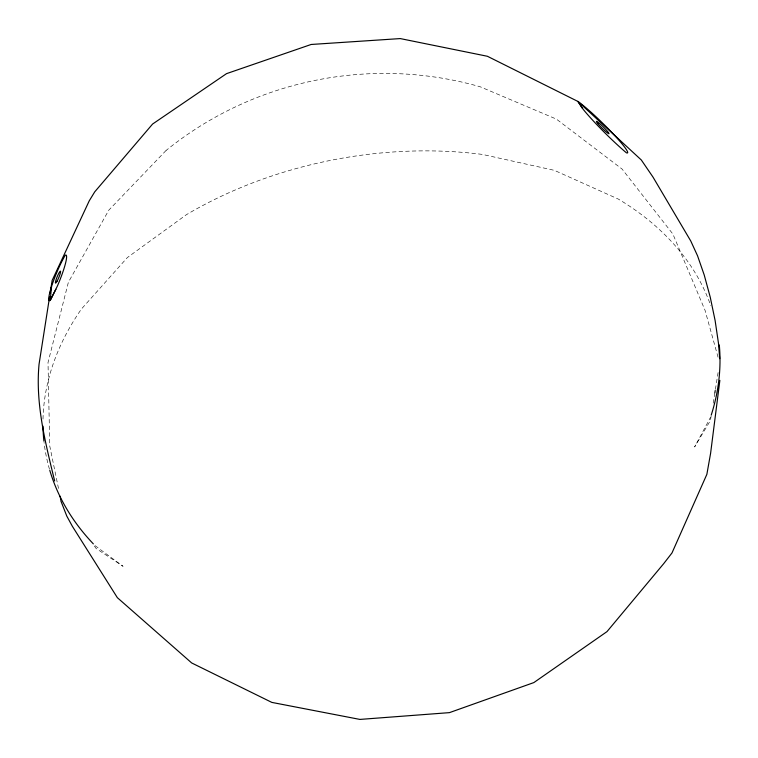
<?xml version="1.0" encoding="UTF-8"?>
<svg xmlns="http://www.w3.org/2000/svg" width="758" height="758" viewBox="0 0 758 758"><rect width="100%" height="100%" fill="white"/><g stroke="black" fill="none" stroke-linecap="round" stroke-linejoin="round"><path stroke-width="0.57" stroke-dasharray="3.79 2.84" d="M711.156 415.877L710.426 420.491L694.603 446.974L710.454 417.421M713.183 403.209L714.851 392.834M715.4 389.385L718.167 372.102M166.078 150.463L108.792 210.174L68.381 282.27L48.01 362.551L49.744 445.96L58.897 490.445M95.063 545.646L123.061 566.292L96.152 548.517L93.376 544.68M718.063 357.264L705.092 310.448L672.924 234.099L622.091 169.072L556.372 119.091L480.165 86.772A337.831 326.13 -6.5 0 0 166.087 150.472M49.45 469.174A336.021 235.075 -10.4 0 1 44.059 442.388M42.998 419.117A336.021 235.075 -10.4 0 1 81.438 309.008L127.372 257.559L186.316 214.741A344.71 241.783 -10.3 0 1 482.391 154.414L554.363 170.351L618.244 199.041A335.974 234.999 -10.1 0 1 710.777 305.758"/><path stroke-width="1.14" d="M51.553 286.543L50.189 300.452L57.106 286.657A27.828 3.847 -67.6 0 0 65.302 255.171A27.601 3.847 -67.6 0 0 52.027 285.036L50.521 289.859A27.601 3.847 -67.6 0 0 50.189 300.452L55.893 289.3M719.863 380.364L710.606 453.265L706.863 474.347L671.986 552.952L663.695 563.649L606.997 631.613L533.859 682.579L449.447 712.634L359.908 719.418L271.838 702.401L191.679 662.956L117.357 597.674L72.323 526.232L66.799 516.103L60.763 500.668M49.611 296.681L39.056 364.219C35.313 403.626 45.423 442.918 54.652 480.951M50.161 293.185L52.16 280.375L89.255 200.813L94.731 191.85L152.604 124.028L226.519 73.649L311.131 44.476L400.252 38.582L487.394 56.272L577.947 101.458A38.203 3.705 44.5 0 1 609.129 129.656L615.411 136.317A38.203 3.705 44.5 0 1 626.364 152.794A44.144 4.216 44.6 0 1 583.215 109.36L577.947 101.458L641.306 159.976L652.998 177.088L690.784 241.035L697.568 255.853L704.229 275.021L710.237 297.155L715.116 320.53L718.489 343.336L719.693 358.667M714.851 392.834L715.211 390.531M577.947 101.458L582.286 108.148M60.062 496.206L60.773 499.664M93.348 543.884A336.021 235.075 -10.4 0 1 49.782 470.33M43.926 441.222A336.021 235.075 -10.4 0 1 42.979 426.11M719.295 344.937A335.974 234.999 -10.1 0 1 711.231 415.081M57.077 281.199A6.528 0.91 -67.6 0 0 60.574 271.231A6.528 0.91 -67.6 0 0 56.319 278.972A6.528 0.91 -67.6 0 0 57.077 281.199M597.863 123.639A8.812 0.853 44.5 0 0 608.617 133.664A8.812 0.853 44.5 0 0 601.568 125.278A8.812 0.853 44.5 0 0 597.863 123.639"/></g></svg>
